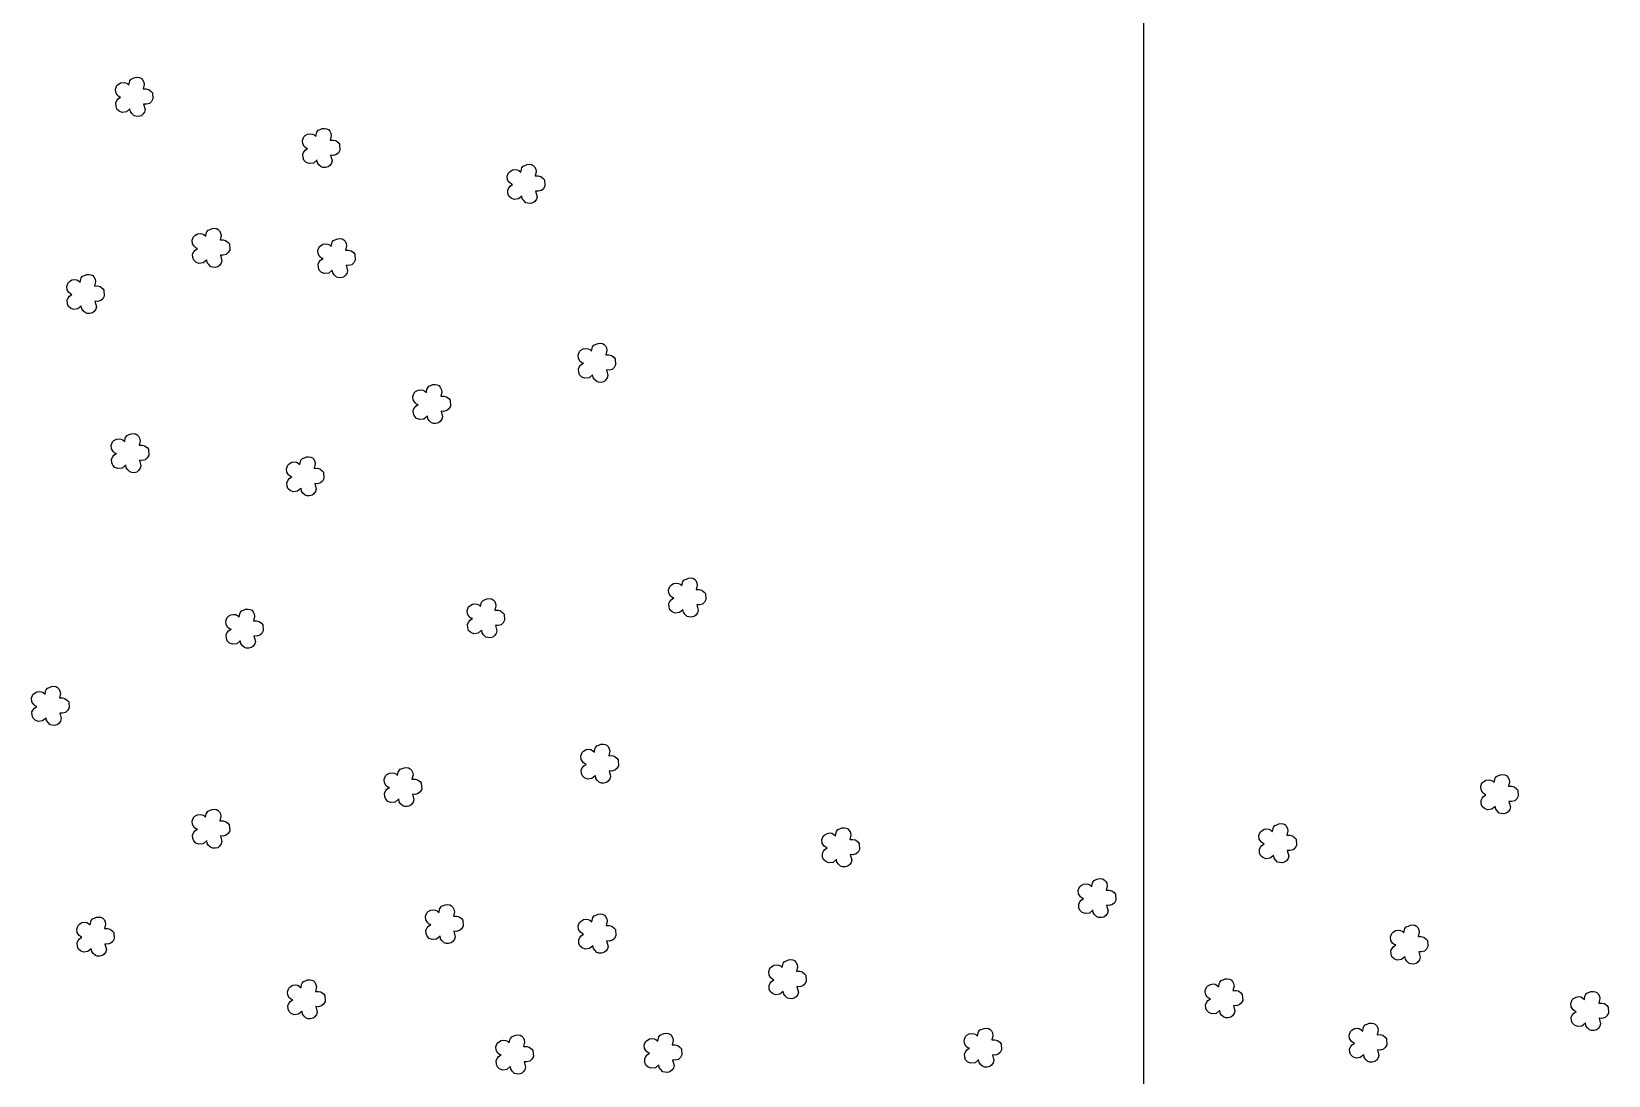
# Model space of a CAD drawing. Header units: inches. Extents: x 722598 to 724698, y 7810443 to 7813413.
# Drawn here: x 723590 to 724171, y 7811556 to 7811940 of the extents above; entities that cross this region are included whole.
import ezdxf

# ---------------------------------------------------------------- set-up
doc = ezdxf.new("R2010")
doc.units = ezdxf.units.IN
doc.header["$MEASUREMENT"] = 0
doc.linetypes.add('CONTINUO', pattern=[0])
doc.layers.add('MALHA', color=8, linetype='Continuous')
doc.layers.add('MATO', color=3, linetype='Continuous')

msp = doc.modelspace()

# ---------------------------------------------------------------- linework, layer by layer
at = {"layer": 'MALHA', "color": 8}
msp.add_lwpolyline([(724000, 7813312.84), (724000, 7811106), (724000, 7810777.24)], dxfattribs=at)
at = {"layer": 'MATO', "linetype": 'CONTINUO'}
for points in [[(723626.48, 7811911.84, 0), (723625.23, 7811910.79, 0), (723623.65, 7811910.61, 0), (723622.52, 7811911.05, 0), (723621.72, 7811911.83, 0), (723621.39, 7811912.73, 0), (723621.3, 7811914.07, 0), (723621.73, 7811914.91, 0), (723622.19, 7811915.53, 0), (723623.1, 7811916.14, 0), (723622.52, 7811916.33, 0), (723621.95, 7811916.8, 0), (723621.27, 7811917.86, 0), (723621.15, 7811919.12, 0), (723621.64, 7811920.44, 0), (723622.15, 7811920.91, 0), (723623.08, 7811921.48, 0), (723624.05, 7811921.61, 0), (723624.84, 7811921.5, 0), (723625.45, 7811921.21, 0), (723626.13, 7811920.61, 0), (723626.33, 7811921.76, 0), (723626.5, 7811922.22, 0), (723627.01, 7811922.86, 0), (723627.76, 7811923.14, 0), (723628.5, 7811923.46, 0), (723629.32, 7811923.54, 0), (723630.1, 7811923.43, 0), (723630.74, 7811923.09, 0), (723631.21, 7811922.58, 0), (723631.62, 7811921.77, 0), (723631.78, 7811920.86, 0), (723631.41, 7811919.25, 0), (723632.54, 7811919.27, 0), (723633.48, 7811919.04, 0), (723634.36, 7811918.34, 0), (723634.85, 7811917.78, 0), (723634.98, 7811915.56, 0), (723634.43, 7811914.56, 0), (723633.71, 7811913.9, 0), (723632.57, 7811913.59, 0), (723631.57, 7811913.68, 0), (723632.1, 7811911.61, 0), (723631.86, 7811910.72, 0), (723631.26, 7811909.88, 0), (723630.6, 7811909.35, 0), (723629.66, 7811909.12, 0), (723628.73, 7811909.17, 0), (723628.03, 7811909.37, 0), (723627.23, 7811910.16, 0), (723626.68, 7811910.87, 0), (723626.52, 7811911.94, 0)], [(723695.38, 7811892.97, 0), (723694.13, 7811891.93, 0), (723692.55, 7811891.74, 0), (723691.42, 7811892.18, 0), (723690.62, 7811892.97, 0), (723690.29, 7811893.87, 0), (723690.2, 7811895.2, 0), (723690.63, 7811896.04, 0), (723691.08, 7811896.66, 0), (723692, 7811897.28, 0), (723691.42, 7811897.47, 0), (723690.84, 7811897.94, 0), (723690.17, 7811899, 0), (723690.05, 7811900.26, 0), (723690.53, 7811901.58, 0), (723691.05, 7811902.05, 0), (723691.97, 7811902.62, 0), (723692.95, 7811902.75, 0), (723693.73, 7811902.63, 0), (723694.35, 7811902.35, 0), (723695.03, 7811901.74, 0), (723695.23, 7811902.9, 0), (723695.4, 7811903.36, 0), (723695.91, 7811904, 0), (723696.66, 7811904.28, 0), (723697.39, 7811904.6, 0), (723698.22, 7811904.68, 0), (723699, 7811904.57, 0), (723699.63, 7811904.23, 0), (723700.11, 7811903.72, 0), (723700.52, 7811902.91, 0), (723700.68, 7811902, 0), (723700.3, 7811900.38, 0), (723701.44, 7811900.4, 0), (723702.37, 7811900.18, 0), (723703.25, 7811899.48, 0), (723703.74, 7811898.92, 0), (723703.88, 7811896.69, 0), (723703.33, 7811895.7, 0), (723702.61, 7811895.04, 0), (723701.47, 7811894.73, 0), (723700.47, 7811894.82, 0), (723701, 7811892.74, 0), (723700.76, 7811891.86, 0), (723700.16, 7811891.01, 0), (723699.5, 7811890.49, 0), (723698.56, 7811890.25, 0), (723697.62, 7811890.31, 0), (723696.93, 7811890.51, 0), (723696.13, 7811891.3, 0), (723695.58, 7811892, 0), (723695.41, 7811893.08, 0)], [(723770.88, 7811879.77, 0), (723769.63, 7811878.72, 0), (723768.05, 7811878.54, 0), (723766.92, 7811878.98, 0), (723766.12, 7811879.76, 0), (723765.79, 7811880.67, 0), (723765.7, 7811882, 0), (723766.13, 7811882.84, 0), (723766.59, 7811883.46, 0), (723767.5, 7811884.08, 0), (723766.92, 7811884.26, 0), (723766.35, 7811884.73, 0), (723765.67, 7811885.79, 0), (723765.55, 7811887.06, 0), (723766.04, 7811888.37, 0), (723766.55, 7811888.84, 0), (723767.48, 7811889.41, 0), (723768.45, 7811889.54, 0), (723769.24, 7811889.43, 0), (723769.85, 7811889.14, 0), (723770.53, 7811888.54, 0), (723770.73, 7811889.69, 0), (723770.9, 7811890.16, 0), (723771.41, 7811890.8, 0), (723772.16, 7811891.07, 0), (723772.9, 7811891.4, 0), (723773.72, 7811891.47, 0), (723774.5, 7811891.36, 0), (723775.14, 7811891.03, 0), (723775.61, 7811890.52, 0), (723776.02, 7811889.7, 0), (723776.18, 7811888.8, 0), (723775.81, 7811887.18, 0), (723776.94, 7811887.2, 0), (723777.88, 7811886.97, 0), (723778.76, 7811886.27, 0), (723779.25, 7811885.71, 0), (723779.38, 7811883.49, 0), (723778.83, 7811882.49, 0), (723778.11, 7811881.83, 0), (723776.97, 7811881.53, 0), (723775.97, 7811881.61, 0), (723776.5, 7811879.54, 0), (723776.26, 7811878.65, 0), (723775.66, 7811877.81, 0), (723775, 7811877.28, 0), (723774.06, 7811877.05, 0), (723773.13, 7811877.11, 0), (723772.43, 7811877.3, 0), (723771.63, 7811878.09, 0), (723771.08, 7811878.8, 0), (723770.92, 7811879.88, 0)], [(723654.79, 7811856.19, 0), (723653.55, 7811855.14, 0), (723651.96, 7811854.96, 0), (723650.83, 7811855.4, 0), (723650.03, 7811856.19, 0), (723649.7, 7811857.09, 0), (723649.61, 7811858.42, 0), (723650.05, 7811859.26, 0), (723650.5, 7811859.88, 0), (723651.41, 7811860.5, 0), (723650.83, 7811860.68, 0), (723650.26, 7811861.16, 0), (723649.59, 7811862.22, 0), (723649.47, 7811863.48, 0), (723649.95, 7811864.79, 0), (723650.46, 7811865.26, 0), (723651.39, 7811865.83, 0), (723652.37, 7811865.96, 0), (723653.15, 7811865.85, 0), (723653.77, 7811865.57, 0), (723654.44, 7811864.96, 0), (723654.65, 7811866.12, 0), (723654.82, 7811866.58, 0), (723655.32, 7811867.22, 0), (723656.08, 7811867.49, 0), (723656.81, 7811867.82, 0), (723657.64, 7811867.89, 0), (723658.42, 7811867.78, 0), (723659.05, 7811867.45, 0), (723659.52, 7811866.94, 0), (723659.94, 7811866.12, 0), (723660.1, 7811865.22, 0), (723659.72, 7811863.6, 0), (723660.85, 7811863.62, 0), (723661.79, 7811863.39, 0), (723662.67, 7811862.69, 0), (723663.16, 7811862.14, 0), (723663.29, 7811859.91, 0), (723662.75, 7811858.92, 0), (723662.02, 7811858.25, 0), (723660.88, 7811857.95, 0), (723659.88, 7811858.04, 0), (723660.42, 7811855.96, 0), (723660.17, 7811855.07, 0), (723659.57, 7811854.23, 0), (723658.91, 7811853.7, 0), (723657.97, 7811853.47, 0), (723657.04, 7811853.53, 0), (723656.34, 7811853.73, 0), (723655.54, 7811854.51, 0), (723655, 7811855.22, 0), (723654.83, 7811856.3, 0)], [(723701.04, 7811852.42, 0), (723699.79, 7811851.37, 0), (723698.21, 7811851.19, 0), (723697.08, 7811851.63, 0), (723696.28, 7811852.41, 0), (723695.95, 7811853.31, 0), (723695.86, 7811854.65, 0), (723696.29, 7811855.49, 0), (723696.75, 7811856.11, 0), (723697.66, 7811856.73, 0), (723697.08, 7811856.91, 0), (723696.51, 7811857.38, 0), (723695.83, 7811858.44, 0), (723695.71, 7811859.7, 0), (723696.2, 7811861.02, 0), (723696.71, 7811861.49, 0), (723697.64, 7811862.06, 0), (723698.61, 7811862.19, 0), (723699.39, 7811862.08, 0), (723700.01, 7811861.79, 0), (723700.69, 7811861.19, 0), (723700.89, 7811862.34, 0), (723701.06, 7811862.8, 0), (723701.57, 7811863.44, 0), (723702.32, 7811863.72, 0), (723703.06, 7811864.05, 0), (723703.88, 7811864.12, 0), (723704.66, 7811864.01, 0), (723705.3, 7811863.67, 0), (723705.77, 7811863.16, 0), (723706.18, 7811862.35, 0), (723706.34, 7811861.44, 0), (723705.97, 7811859.83, 0), (723707.1, 7811859.85, 0), (723708.04, 7811859.62, 0), (723708.92, 7811858.92, 0), (723709.41, 7811858.36, 0), (723709.54, 7811856.14, 0), (723708.99, 7811855.14, 0), (723708.27, 7811854.48, 0), (723707.13, 7811854.17, 0), (723706.13, 7811854.26, 0), (723706.66, 7811852.19, 0), (723706.42, 7811851.3, 0), (723705.82, 7811850.46, 0), (723705.16, 7811849.93, 0), (723704.22, 7811849.7, 0), (723703.29, 7811849.75, 0), (723702.59, 7811849.95, 0), (723701.79, 7811850.74, 0), (723701.24, 7811851.45, 0), (723701.08, 7811852.52, 0)], [(723608.55, 7811839.21, 0), (723607.3, 7811838.17, 0), (723605.72, 7811837.98, 0), (723604.59, 7811838.42, 0), (723603.79, 7811839.21, 0), (723603.46, 7811840.11, 0), (723603.37, 7811841.44, 0), (723603.8, 7811842.28, 0), (723604.26, 7811842.9, 0), (723605.17, 7811843.52, 0), (723604.59, 7811843.71, 0), (723604.02, 7811844.18, 0), (723603.34, 7811845.24, 0), (723603.22, 7811846.5, 0), (723603.71, 7811847.81, 0), (723604.22, 7811848.29, 0), (723605.15, 7811848.85, 0), (723606.12, 7811848.98, 0), (723606.9, 7811848.87, 0), (723607.52, 7811848.59, 0), (723608.2, 7811847.98, 0), (723608.4, 7811849.14, 0), (723608.57, 7811849.6, 0), (723609.08, 7811850.24, 0), (723609.83, 7811850.51, 0), (723610.56, 7811850.84, 0), (723611.39, 7811850.92, 0), (723612.17, 7811850.8, 0), (723612.81, 7811850.47, 0), (723613.28, 7811849.96, 0), (723613.69, 7811849.15, 0), (723613.85, 7811848.24, 0), (723613.48, 7811846.62, 0), (723614.61, 7811846.64, 0), (723615.54, 7811846.42, 0), (723616.43, 7811845.72, 0), (723616.92, 7811845.16, 0), (723617.05, 7811842.93, 0), (723616.5, 7811841.94, 0), (723615.78, 7811841.28, 0), (723614.64, 7811840.97, 0), (723613.64, 7811841.06, 0), (723614.17, 7811838.98, 0), (723613.93, 7811838.1, 0), (723613.33, 7811837.25, 0), (723612.67, 7811836.72, 0), (723611.73, 7811836.49, 0), (723610.8, 7811836.55, 0), (723610.1, 7811836.75, 0), (723609.3, 7811837.53, 0), (723608.75, 7811838.24, 0), (723608.59, 7811839.32, 0)], [(723796.96, 7811813.86, 0), (723795.71, 7811812.82, 0), (723794.13, 7811812.63, 0), (723793, 7811813.07, 0), (723792.2, 7811813.86, 0), (723791.87, 7811814.76, 0), (723791.78, 7811816.09, 0), (723792.21, 7811816.93, 0), (723792.67, 7811817.55, 0), (723793.58, 7811818.17, 0), (723793, 7811818.36, 0), (723792.43, 7811818.83, 0), (723791.75, 7811819.89, 0), (723791.63, 7811821.15, 0), (723792.12, 7811822.46, 0), (723792.63, 7811822.94, 0), (723793.56, 7811823.5, 0), (723794.53, 7811823.63, 0), (723795.31, 7811823.52, 0), (723795.93, 7811823.24, 0), (723796.61, 7811822.63, 0), (723796.81, 7811823.79, 0), (723796.98, 7811824.25, 0), (723797.49, 7811824.89, 0), (723798.24, 7811825.16, 0), (723798.97, 7811825.49, 0), (723799.8, 7811825.57, 0), (723800.58, 7811825.45, 0), (723801.22, 7811825.12, 0), (723801.69, 7811824.61, 0), (723802.1, 7811823.8, 0), (723802.26, 7811822.89, 0), (723801.89, 7811821.27, 0), (723803.02, 7811821.29, 0), (723803.95, 7811821.07, 0), (723804.84, 7811820.37, 0), (723805.33, 7811819.81, 0), (723805.46, 7811817.58, 0), (723804.91, 7811816.59, 0), (723804.19, 7811815.92, 0), (723803.05, 7811815.62, 0), (723802.05, 7811815.71, 0), (723802.58, 7811813.63, 0), (723802.34, 7811812.75, 0), (723801.74, 7811811.9, 0), (723801.08, 7811811.37, 0), (723800.14, 7811811.14, 0), (723799.21, 7811811.2, 0), (723798.51, 7811811.4, 0), (723797.71, 7811812.18, 0), (723797.16, 7811812.89, 0), (723797, 7811813.97, 0)], [(723736.1, 7811798.66, 0), (723734.86, 7811797.61, 0), (723733.27, 7811797.43, 0), (723732.14, 7811797.87, 0), (723731.34, 7811798.65, 0), (723731.01, 7811799.56, 0), (723730.92, 7811800.89, 0), (723731.36, 7811801.73, 0), (723731.81, 7811802.35, 0), (723732.72, 7811802.97, 0), (723732.14, 7811803.15, 0), (723731.57, 7811803.62, 0), (723730.9, 7811804.68, 0), (723730.78, 7811805.95, 0), (723731.26, 7811807.26, 0), (723731.77, 7811807.73, 0), (723732.7, 7811808.3, 0), (723733.68, 7811808.43, 0), (723734.46, 7811808.32, 0), (723735.08, 7811808.03, 0), (723735.75, 7811807.43, 0), (723735.95, 7811808.58, 0), (723736.13, 7811809.04, 0), (723736.63, 7811809.68, 0), (723737.38, 7811809.96, 0), (723738.12, 7811810.29, 0), (723738.94, 7811810.36, 0), (723739.73, 7811810.25, 0), (723740.36, 7811809.92, 0), (723740.83, 7811809.41, 0), (723741.24, 7811808.59, 0), (723741.41, 7811807.68, 0), (723741.03, 7811806.07, 0), (723742.16, 7811806.09, 0), (723743.1, 7811805.86, 0), (723743.98, 7811805.16, 0), (723744.47, 7811804.6, 0), (723744.6, 7811802.38, 0), (723744.06, 7811801.38, 0), (723743.33, 7811800.72, 0), (723742.19, 7811800.42, 0), (723741.19, 7811800.5, 0), (723741.73, 7811798.43, 0), (723741.48, 7811797.54, 0), (723740.88, 7811796.7, 0), (723740.22, 7811796.17, 0), (723739.28, 7811795.94, 0), (723738.35, 7811796, 0), (723737.65, 7811796.19, 0), (723736.85, 7811796.98, 0), (723736.31, 7811797.69, 0), (723736.14, 7811798.77, 0)], [(723624.94, 7811780.59, 0), (723623.7, 7811779.54, 0), (723622.11, 7811779.36, 0), (723620.99, 7811779.8, 0), (723620.19, 7811780.59, 0), (723619.86, 7811781.49, 0), (723619.77, 7811782.82, 0), (723620.2, 7811783.66, 0), (723620.65, 7811784.28, 0), (723621.56, 7811784.9, 0), (723620.98, 7811785.08, 0), (723620.41, 7811785.56, 0), (723619.74, 7811786.62, 0), (723619.62, 7811787.88, 0), (723620.1, 7811789.19, 0), (723620.61, 7811789.66, 0), (723621.54, 7811790.23, 0), (723622.52, 7811790.36, 0), (723623.3, 7811790.25, 0), (723623.92, 7811789.97, 0), (723624.59, 7811789.36, 0), (723624.8, 7811790.52, 0), (723624.97, 7811790.98, 0), (723625.47, 7811791.62, 0), (723626.23, 7811791.89, 0), (723626.96, 7811792.22, 0), (723627.79, 7811792.29, 0), (723628.57, 7811792.18, 0), (723629.2, 7811791.85, 0), (723629.67, 7811791.34, 0), (723630.09, 7811790.52, 0), (723630.25, 7811789.62, 0), (723629.87, 7811788, 0), (723631.01, 7811788.02, 0), (723631.94, 7811787.79, 0), (723632.82, 7811787.09, 0), (723633.31, 7811786.54, 0), (723633.45, 7811784.31, 0), (723632.9, 7811783.32, 0), (723632.18, 7811782.65, 0), (723631.04, 7811782.35, 0), (723630.04, 7811782.44, 0), (723630.57, 7811780.36, 0), (723630.33, 7811779.47, 0), (723629.72, 7811778.63, 0), (723629.06, 7811778.1, 0), (723628.12, 7811777.87, 0), (723627.19, 7811777.93, 0), (723626.49, 7811778.13, 0), (723625.69, 7811778.91, 0), (723625.15, 7811779.62, 0), (723624.98, 7811780.7, 0)], [(723689.51, 7811772.05, 0), (723688.26, 7811771.01, 0), (723686.68, 7811770.82, 0), (723685.55, 7811771.26, 0), (723684.75, 7811772.05, 0), (723684.42, 7811772.95, 0), (723684.33, 7811774.28, 0), (723684.76, 7811775.12, 0), (723685.22, 7811775.74, 0), (723686.13, 7811776.36, 0), (723685.55, 7811776.54, 0), (723684.98, 7811777.02, 0), (723684.3, 7811778.08, 0), (723684.18, 7811779.34, 0), (723684.67, 7811780.65, 0), (723685.18, 7811781.13, 0), (723686.11, 7811781.69, 0), (723687.09, 7811781.82, 0), (723687.87, 7811781.71, 0), (723688.48, 7811781.43, 0), (723689.16, 7811780.82, 0), (723689.36, 7811781.98, 0), (723689.53, 7811782.44, 0), (723690.04, 7811783.08, 0), (723690.79, 7811783.35, 0), (723691.53, 7811783.68, 0), (723692.35, 7811783.76, 0), (723693.13, 7811783.64, 0), (723693.77, 7811783.31, 0), (723694.24, 7811782.8, 0), (723694.65, 7811781.98, 0), (723694.81, 7811781.08, 0), (723694.44, 7811779.46, 0), (723695.57, 7811779.48, 0), (723696.51, 7811779.26, 0), (723697.39, 7811778.56, 0), (723697.88, 7811778, 0), (723698.01, 7811775.77, 0), (723697.47, 7811774.78, 0), (723696.74, 7811774.11, 0), (723695.6, 7811773.81, 0), (723694.6, 7811773.9, 0), (723695.13, 7811771.82, 0), (723694.89, 7811770.94, 0), (723694.29, 7811770.09, 0), (723693.63, 7811769.56, 0), (723692.69, 7811769.33, 0), (723691.76, 7811769.39, 0), (723691.06, 7811769.59, 0), (723690.26, 7811770.37, 0), (723689.71, 7811771.08, 0), (723689.55, 7811772.16, 0)], [(723830.24, 7811727.39, 0), (723828.99, 7811726.34, 0), (723827.41, 7811726.16, 0), (723826.28, 7811726.6, 0), (723825.48, 7811727.39, 0), (723825.15, 7811728.29, 0), (723825.06, 7811729.62, 0), (723825.49, 7811730.46, 0), (723825.95, 7811731.08, 0), (723826.86, 7811731.7, 0), (723826.28, 7811731.88, 0), (723825.71, 7811732.36, 0), (723825.03, 7811733.42, 0), (723824.91, 7811734.68, 0), (723825.4, 7811735.99, 0), (723825.91, 7811736.46, 0), (723826.84, 7811737.03, 0), (723827.81, 7811737.16, 0), (723828.59, 7811737.05, 0), (723829.21, 7811736.77, 0), (723829.89, 7811736.16, 0), (723830.09, 7811737.32, 0), (723830.26, 7811737.78, 0), (723830.77, 7811738.42, 0), (723831.52, 7811738.69, 0), (723832.25, 7811739.02, 0), (723833.08, 7811739.09, 0), (723833.86, 7811738.98, 0), (723834.5, 7811738.65, 0), (723834.97, 7811738.14, 0), (723835.38, 7811737.32, 0), (723835.54, 7811736.42, 0), (723835.17, 7811734.8, 0), (723836.3, 7811734.82, 0), (723837.23, 7811734.59, 0), (723838.12, 7811733.89, 0), (723838.61, 7811733.34, 0), (723838.74, 7811731.11, 0), (723838.19, 7811730.12, 0), (723837.47, 7811729.45, 0), (723836.33, 7811729.15, 0), (723835.33, 7811729.24, 0), (723835.86, 7811727.16, 0), (723835.62, 7811726.27, 0), (723835.02, 7811725.43, 0), (723834.36, 7811724.9, 0), (723833.42, 7811724.67, 0), (723832.49, 7811724.73, 0), (723831.79, 7811724.93, 0), (723830.99, 7811725.71, 0), (723830.44, 7811726.42, 0), (723830.28, 7811727.5, 0)], [(723756.07, 7811719.79, 0), (723754.82, 7811718.74, 0), (723753.24, 7811718.56, 0), (723752.11, 7811719, 0), (723751.31, 7811719.78, 0), (723750.98, 7811720.69, 0), (723750.89, 7811722.02, 0), (723751.32, 7811722.86, 0), (723751.78, 7811723.48, 0), (723752.69, 7811724.1, 0), (723752.11, 7811724.28, 0), (723751.54, 7811724.75, 0), (723750.87, 7811725.81, 0), (723750.74, 7811727.08, 0), (723751.23, 7811728.39, 0), (723751.74, 7811728.86, 0), (723752.67, 7811729.43, 0), (723753.65, 7811729.56, 0), (723754.43, 7811729.45, 0), (723755.04, 7811729.16, 0), (723755.72, 7811728.56, 0), (723755.92, 7811729.71, 0), (723756.1, 7811730.17, 0), (723756.6, 7811730.81, 0), (723757.35, 7811731.09, 0), (723758.09, 7811731.42, 0), (723758.91, 7811731.49, 0), (723759.69, 7811731.38, 0), (723760.33, 7811731.05, 0), (723760.8, 7811730.54, 0), (723761.21, 7811729.72, 0), (723761.37, 7811728.81, 0), (723761, 7811727.2, 0), (723762.13, 7811727.22, 0), (723763.07, 7811726.99, 0), (723763.95, 7811726.29, 0), (723764.44, 7811725.73, 0), (723764.57, 7811723.51, 0), (723764.03, 7811722.51, 0), (723763.3, 7811721.85, 0), (723762.16, 7811721.55, 0), (723761.16, 7811721.63, 0), (723761.7, 7811719.56, 0), (723761.45, 7811718.67, 0), (723760.85, 7811717.83, 0), (723760.19, 7811717.3, 0), (723759.25, 7811717.07, 0), (723758.32, 7811717.13, 0), (723757.62, 7811717.32, 0), (723756.82, 7811718.11, 0), (723756.28, 7811718.82, 0), (723756.11, 7811719.9, 0)], [(723667.14, 7811715.9, 0), (723665.89, 7811714.85, 0), (723664.31, 7811714.67, 0), (723663.18, 7811715.11, 0), (723662.38, 7811715.9, 0), (723662.05, 7811716.8, 0), (723661.96, 7811718.13, 0), (723662.39, 7811718.97, 0), (723662.84, 7811719.59, 0), (723663.76, 7811720.21, 0), (723663.18, 7811720.39, 0), (723662.6, 7811720.87, 0), (723661.93, 7811721.93, 0), (723661.81, 7811723.19, 0), (723662.3, 7811724.5, 0), (723662.81, 7811724.97, 0), (723663.74, 7811725.54, 0), (723664.71, 7811725.67, 0), (723665.49, 7811725.56, 0), (723666.11, 7811725.28, 0), (723666.79, 7811724.67, 0), (723666.99, 7811725.83, 0), (723667.16, 7811726.29, 0), (723667.67, 7811726.93, 0), (723668.42, 7811727.2, 0), (723669.15, 7811727.53, 0), (723669.98, 7811727.6, 0), (723670.76, 7811727.49, 0), (723671.39, 7811727.16, 0), (723671.87, 7811726.65, 0), (723672.28, 7811725.83, 0), (723672.44, 7811724.93, 0), (723672.06, 7811723.31, 0), (723673.2, 7811723.33, 0), (723674.13, 7811723.1, 0), (723675.02, 7811722.4, 0), (723675.5, 7811721.85, 0), (723675.64, 7811719.62, 0), (723675.09, 7811718.63, 0), (723674.37, 7811717.96, 0), (723673.23, 7811717.66, 0), (723672.23, 7811717.75, 0), (723672.76, 7811715.67, 0), (723672.52, 7811714.78, 0), (723671.92, 7811713.94, 0), (723671.26, 7811713.41, 0), (723670.32, 7811713.18, 0), (723669.38, 7811713.24, 0), (723668.69, 7811713.44, 0), (723667.89, 7811714.22, 0), (723667.34, 7811714.93, 0), (723667.17, 7811716.01, 0)], [(723595.6, 7811687.48, 0), (723594.35, 7811686.44, 0), (723592.77, 7811686.25, 0), (723591.64, 7811686.69, 0), (723590.84, 7811687.48, 0), (723590.51, 7811688.38, 0), (723590.42, 7811689.71, 0), (723590.85, 7811690.55, 0), (723591.3, 7811691.17, 0), (723592.22, 7811691.79, 0), (723591.64, 7811691.98, 0), (723591.06, 7811692.45, 0), (723590.39, 7811693.51, 0), (723590.27, 7811694.77, 0), (723590.75, 7811696.09, 0), (723591.27, 7811696.56, 0), (723592.19, 7811697.13, 0), (723593.17, 7811697.26, 0), (723593.95, 7811697.14, 0), (723594.57, 7811696.86, 0), (723595.25, 7811696.26, 0), (723595.45, 7811697.41, 0), (723595.62, 7811697.87, 0), (723596.13, 7811698.51, 0), (723596.88, 7811698.79, 0), (723597.61, 7811699.11, 0), (723598.44, 7811699.19, 0), (723599.22, 7811699.08, 0), (723599.85, 7811698.74, 0), (723600.33, 7811698.23, 0), (723600.74, 7811697.42, 0), (723600.9, 7811696.51, 0), (723600.52, 7811694.9, 0), (723601.66, 7811694.91, 0), (723602.59, 7811694.69, 0), (723603.47, 7811693.99, 0), (723603.96, 7811693.43, 0), (723604.1, 7811691.2, 0), (723603.55, 7811690.21, 0), (723602.83, 7811689.55, 0), (723601.69, 7811689.24, 0), (723600.69, 7811689.33, 0), (723601.22, 7811687.25, 0), (723600.98, 7811686.37, 0), (723600.38, 7811685.52, 0), (723599.72, 7811685, 0), (723598.78, 7811684.76, 0), (723597.84, 7811684.82, 0), (723597.15, 7811685.02, 0), (723596.35, 7811685.81, 0), (723595.8, 7811686.52, 0), (723595.63, 7811687.59, 0)], [(723797.98, 7811666.19, 0), (723796.74, 7811665.15, 0), (723795.15, 7811664.96, 0), (723794.03, 7811665.4, 0), (723793.23, 7811666.19, 0), (723792.89, 7811667.09, 0), (723792.81, 7811668.42, 0), (723793.24, 7811669.26, 0), (723793.69, 7811669.88, 0), (723794.6, 7811670.5, 0), (723794.02, 7811670.68, 0), (723793.45, 7811671.16, 0), (723792.78, 7811672.22, 0), (723792.66, 7811673.48, 0), (723793.14, 7811674.79, 0), (723793.65, 7811675.26, 0), (723794.58, 7811675.83, 0), (723795.56, 7811675.96, 0), (723796.34, 7811675.85, 0), (723796.96, 7811675.57, 0), (723797.63, 7811674.96, 0), (723797.84, 7811676.12, 0), (723798.01, 7811676.58, 0), (723798.51, 7811677.22, 0), (723799.27, 7811677.49, 0), (723800, 7811677.82, 0), (723800.83, 7811677.89, 0), (723801.61, 7811677.78, 0), (723802.24, 7811677.45, 0), (723802.71, 7811676.94, 0), (723803.13, 7811676.12, 0), (723803.29, 7811675.22, 0), (723802.91, 7811673.6, 0), (723804.04, 7811673.62, 0), (723804.98, 7811673.39, 0), (723805.86, 7811672.7, 0), (723806.35, 7811672.14, 0), (723806.48, 7811669.91, 0), (723805.94, 7811668.92, 0), (723805.22, 7811668.25, 0), (723804.07, 7811667.95, 0), (723803.08, 7811668.04, 0), (723803.61, 7811665.96, 0), (723803.36, 7811665.08, 0), (723802.76, 7811664.23, 0), (723802.1, 7811663.7, 0), (723801.16, 7811663.47, 0), (723800.23, 7811663.53, 0), (723799.53, 7811663.73, 0), (723798.73, 7811664.51, 0), (723798.19, 7811665.22, 0), (723798.02, 7811666.3, 0)], [(723725.51, 7811657.56, 0), (723724.26, 7811656.52, 0), (723722.68, 7811656.34, 0), (723721.55, 7811656.77, 0), (723720.75, 7811657.56, 0), (723720.42, 7811658.46, 0), (723720.33, 7811659.79, 0), (723720.76, 7811660.63, 0), (723721.22, 7811661.25, 0), (723722.13, 7811661.87, 0), (723721.55, 7811662.06, 0), (723720.98, 7811662.53, 0), (723720.31, 7811663.59, 0), (723720.18, 7811664.85, 0), (723720.67, 7811666.17, 0), (723721.18, 7811666.64, 0), (723722.11, 7811667.21, 0), (723723.09, 7811667.34, 0), (723723.87, 7811667.23, 0), (723724.48, 7811666.94, 0), (723725.16, 7811666.34, 0), (723725.36, 7811667.49, 0), (723725.54, 7811667.95, 0), (723726.04, 7811668.59, 0), (723726.79, 7811668.87, 0), (723727.53, 7811669.19, 0), (723728.35, 7811669.27, 0), (723729.13, 7811669.16, 0), (723729.77, 7811668.82, 0), (723730.24, 7811668.31, 0), (723730.65, 7811667.5, 0), (723730.81, 7811666.59, 0), (723730.44, 7811664.98, 0), (723731.57, 7811664.99, 0), (723732.51, 7811664.77, 0), (723733.39, 7811664.07, 0), (723733.88, 7811663.51, 0), (723734.01, 7811661.29, 0), (723733.47, 7811660.29, 0), (723732.74, 7811659.63, 0), (723731.6, 7811659.32, 0), (723730.6, 7811659.41, 0), (723731.14, 7811657.33, 0), (723730.89, 7811656.45, 0), (723730.29, 7811655.6, 0), (723729.63, 7811655.08, 0), (723728.69, 7811654.85, 0), (723727.76, 7811654.9, 0), (723727.06, 7811655.1, 0), (723726.26, 7811655.89, 0), (723725.72, 7811656.6, 0), (723725.55, 7811657.67, 0)], [(724129.49, 7811654.94, 0), (724128.25, 7811653.9, 0), (724126.67, 7811653.71, 0), (724125.54, 7811654.15, 0), (724124.74, 7811654.94, 0), (724124.41, 7811655.84, 0), (724124.32, 7811657.17, 0), (724124.75, 7811658.01, 0), (724125.2, 7811658.63, 0), (724126.11, 7811659.25, 0), (724125.53, 7811659.44, 0), (724124.96, 7811659.91, 0), (724124.29, 7811660.97, 0), (724124.17, 7811662.23, 0), (724124.65, 7811663.55, 0), (724125.16, 7811664.02, 0), (724126.09, 7811664.58, 0), (724127.07, 7811664.72, 0), (724127.85, 7811664.6, 0), (724128.47, 7811664.32, 0), (724129.14, 7811663.71, 0), (724129.35, 7811664.87, 0), (724129.52, 7811665.33, 0), (724130.03, 7811665.97, 0), (724130.78, 7811666.25, 0), (724131.51, 7811666.57, 0), (724132.34, 7811666.65, 0), (724133.12, 7811666.54, 0), (724133.75, 7811666.2, 0), (724134.22, 7811665.69, 0), (724134.64, 7811664.88, 0), (724134.8, 7811663.97, 0), (724134.42, 7811662.35, 0), (724135.56, 7811662.37, 0), (724136.49, 7811662.15, 0), (724137.37, 7811661.45, 0), (724137.86, 7811660.89, 0), (724138, 7811658.66, 0), (724137.45, 7811657.67, 0), (724136.73, 7811657.01, 0), (724135.59, 7811656.7, 0), (724134.59, 7811656.79, 0), (724135.12, 7811654.71, 0), (724134.88, 7811653.83, 0), (724134.28, 7811652.98, 0), (724133.61, 7811652.46, 0), (724132.67, 7811652.22, 0), (724131.74, 7811652.28, 0), (724131.04, 7811652.48, 0), (724130.24, 7811653.27, 0), (724129.7, 7811653.97, 0), (724129.53, 7811655.05, 0)], [(723654.77, 7811642.21, 0), (723653.52, 7811641.16, 0), (723651.94, 7811640.98, 0), (723650.81, 7811641.42, 0), (723650.01, 7811642.2, 0), (723649.68, 7811643.11, 0), (723649.59, 7811644.44, 0), (723650.02, 7811645.28, 0), (723650.48, 7811645.9, 0), (723651.39, 7811646.52, 0), (723650.81, 7811646.7, 0), (723650.24, 7811647.17, 0), (723649.57, 7811648.23, 0), (723649.44, 7811649.5, 0), (723649.93, 7811650.81, 0), (723650.44, 7811651.28, 0), (723651.37, 7811651.85, 0), (723652.35, 7811651.98, 0), (723653.13, 7811651.87, 0), (723653.74, 7811651.58, 0), (723654.42, 7811650.98, 0), (723654.62, 7811652.13, 0), (723654.8, 7811652.59, 0), (723655.3, 7811653.23, 0), (723656.05, 7811653.51, 0), (723656.79, 7811653.84, 0), (723657.61, 7811653.91, 0), (723658.39, 7811653.8, 0), (723659.03, 7811653.46, 0), (723659.5, 7811652.96, 0), (723659.91, 7811652.14, 0), (723660.07, 7811651.23, 0), (723659.7, 7811649.62, 0), (723660.83, 7811649.64, 0), (723661.77, 7811649.41, 0), (723662.65, 7811648.71, 0), (723663.14, 7811648.15, 0), (723663.27, 7811645.93, 0), (723662.73, 7811644.93, 0), (723662, 7811644.27, 0), (723660.86, 7811643.97, 0), (723659.86, 7811644.05, 0), (723660.4, 7811641.98, 0), (723660.15, 7811641.09, 0), (723659.55, 7811640.25, 0), (723658.89, 7811639.72, 0), (723657.95, 7811639.49, 0), (723657.02, 7811639.55, 0), (723656.32, 7811639.74, 0), (723655.52, 7811640.53, 0), (723654.98, 7811641.24, 0), (723654.81, 7811642.31, 0)], [(723886.81, 7811635.36, 0), (723885.56, 7811634.31, 0), (723883.98, 7811634.13, 0), (723882.85, 7811634.57, 0), (723882.05, 7811635.35, 0), (723881.72, 7811636.25, 0), (723881.63, 7811637.58, 0), (723882.06, 7811638.42, 0), (723882.52, 7811639.05, 0), (723883.43, 7811639.66, 0), (723882.85, 7811639.85, 0), (723882.28, 7811640.32, 0), (723881.61, 7811641.38, 0), (723881.48, 7811642.64, 0), (723881.97, 7811643.96, 0), (723882.48, 7811644.43, 0), (723883.41, 7811645, 0), (723884.39, 7811645.13, 0), (723885.17, 7811645.02, 0), (723885.78, 7811644.73, 0), (723886.46, 7811644.13, 0), (723886.66, 7811645.28, 0), (723886.84, 7811645.74, 0), (723887.34, 7811646.38, 0), (723888.09, 7811646.66, 0), (723888.83, 7811646.98, 0), (723889.65, 7811647.06, 0), (723890.43, 7811646.95, 0), (723891.07, 7811646.61, 0), (723891.54, 7811646.1, 0), (723891.95, 7811645.29, 0), (723892.11, 7811644.38, 0), (723891.74, 7811642.77, 0), (723892.87, 7811642.78, 0), (723893.81, 7811642.56, 0), (723894.69, 7811641.86, 0), (723895.18, 7811641.3, 0), (723895.31, 7811639.08, 0), (723894.77, 7811638.08, 0), (723894.04, 7811637.42, 0), (723892.9, 7811637.11, 0), (723891.9, 7811637.2, 0), (723892.44, 7811635.12, 0), (723892.19, 7811634.24, 0), (723891.59, 7811633.39, 0), (723890.93, 7811632.87, 0), (723889.99, 7811632.64, 0), (723889.06, 7811632.69, 0), (723888.36, 7811632.89, 0), (723887.56, 7811633.68, 0), (723887.02, 7811634.39, 0), (723886.85, 7811635.46, 0)], [(724047.82, 7811636.87, 0), (724046.57, 7811635.82, 0), (724044.99, 7811635.64, 0), (724043.86, 7811636.08, 0), (724043.06, 7811636.87, 0), (724042.73, 7811637.77, 0), (724042.64, 7811639.1, 0), (724043.07, 7811639.94, 0), (724043.53, 7811640.56, 0), (724044.44, 7811641.18, 0), (724043.86, 7811641.36, 0), (724043.29, 7811641.84, 0), (724042.62, 7811642.9, 0), (724042.49, 7811644.16, 0), (724042.98, 7811645.47, 0), (724043.49, 7811645.94, 0), (724044.42, 7811646.51, 0), (724045.4, 7811646.64, 0), (724046.18, 7811646.53, 0), (724046.79, 7811646.25, 0), (724047.47, 7811645.64, 0), (724047.67, 7811646.8, 0), (724047.85, 7811647.26, 0), (724048.35, 7811647.9, 0), (724049.1, 7811648.17, 0), (724049.84, 7811648.5, 0), (724050.66, 7811648.57, 0), (724051.44, 7811648.46, 0), (724052.08, 7811648.13, 0), (724052.55, 7811647.62, 0), (724052.96, 7811646.8, 0), (724053.12, 7811645.9, 0), (724052.75, 7811644.28, 0), (724053.88, 7811644.3, 0), (724054.82, 7811644.07, 0), (724055.7, 7811643.37, 0), (724056.19, 7811642.82, 0), (724056.32, 7811640.59, 0), (724055.78, 7811639.6, 0), (724055.05, 7811638.93, 0), (724053.91, 7811638.63, 0), (724052.91, 7811638.72, 0), (724053.45, 7811636.64, 0), (724053.2, 7811635.75, 0), (724052.6, 7811634.91, 0), (724051.94, 7811634.38, 0), (724051, 7811634.15, 0), (724050.07, 7811634.21, 0), (724049.37, 7811634.41, 0), (724048.57, 7811635.19, 0), (724048.03, 7811635.9, 0), (724047.86, 7811636.98, 0)], [(723981.25, 7811616.67, 0), (723980, 7811615.62, 0), (723978.42, 7811615.44, 0), (723977.29, 7811615.88, 0), (723976.49, 7811616.66, 0), (723976.16, 7811617.56, 0), (723976.07, 7811618.9, 0), (723976.5, 7811619.74, 0), (723976.96, 7811620.36, 0), (723977.87, 7811620.98, 0), (723977.29, 7811621.16, 0), (723976.72, 7811621.63, 0), (723976.04, 7811622.69, 0), (723975.92, 7811623.96, 0), (723976.41, 7811625.27, 0), (723976.92, 7811625.74, 0), (723977.85, 7811626.31, 0), (723978.82, 7811626.44, 0), (723979.6, 7811626.33, 0), (723980.22, 7811626.04, 0), (723980.9, 7811625.44, 0), (723981.1, 7811626.59, 0), (723981.27, 7811627.05, 0), (723981.78, 7811627.69, 0), (723982.53, 7811627.97, 0), (723983.26, 7811628.3, 0), (723984.09, 7811628.37, 0), (723984.87, 7811628.26, 0), (723985.51, 7811627.92, 0), (723985.98, 7811627.42, 0), (723986.39, 7811626.6, 0), (723986.55, 7811625.69, 0), (723986.18, 7811624.08, 0), (723987.31, 7811624.1, 0), (723988.24, 7811623.87, 0), (723989.13, 7811623.17, 0), (723989.62, 7811622.61, 0), (723989.75, 7811620.39, 0), (723989.2, 7811619.39, 0), (723988.48, 7811618.73, 0), (723987.34, 7811618.43, 0), (723986.34, 7811618.51, 0), (723986.87, 7811616.44, 0), (723986.63, 7811615.55, 0), (723986.03, 7811614.71, 0), (723985.37, 7811614.18, 0), (723984.43, 7811613.95, 0), (723983.5, 7811614.01, 0), (723982.8, 7811614.2, 0), (723982, 7811614.99, 0), (723981.45, 7811615.7, 0), (723981.29, 7811616.77, 0)], [(723740.76, 7811607.1, 0), (723739.51, 7811606.05, 0), (723737.93, 7811605.87, 0), (723736.8, 7811606.31, 0), (723736, 7811607.09, 0), (723735.67, 7811607.99, 0), (723735.58, 7811609.32, 0), (723736.01, 7811610.16, 0), (723736.47, 7811610.79, 0), (723737.38, 7811611.4, 0), (723736.8, 7811611.59, 0), (723736.23, 7811612.06, 0), (723735.55, 7811613.12, 0), (723735.43, 7811614.38, 0), (723735.92, 7811615.7, 0), (723736.43, 7811616.17, 0), (723737.36, 7811616.74, 0), (723738.33, 7811616.87, 0), (723739.12, 7811616.76, 0), (723739.73, 7811616.47, 0), (723740.41, 7811615.87, 0), (723740.61, 7811617.02, 0), (723740.78, 7811617.48, 0), (723741.29, 7811618.12, 0), (723742.04, 7811618.4, 0), (723742.78, 7811618.72, 0), (723743.6, 7811618.8, 0), (723744.38, 7811618.69, 0), (723745.02, 7811618.35, 0), (723745.49, 7811617.84, 0), (723745.9, 7811617.03, 0), (723746.06, 7811616.12, 0), (723745.69, 7811614.51, 0), (723746.82, 7811614.52, 0), (723747.76, 7811614.3, 0), (723748.64, 7811613.6, 0), (723749.13, 7811613.04, 0), (723749.26, 7811610.82, 0), (723748.71, 7811609.82, 0), (723747.99, 7811609.16, 0), (723746.85, 7811608.85, 0), (723745.85, 7811608.94, 0), (723746.38, 7811606.86, 0), (723746.14, 7811605.98, 0), (723745.54, 7811605.13, 0), (723744.88, 7811604.61, 0), (723743.94, 7811604.38, 0), (723743.01, 7811604.43, 0), (723742.31, 7811604.63, 0), (723741.51, 7811605.42, 0), (723740.96, 7811606.13, 0), (723740.8, 7811607.2, 0)], [(723797.05, 7811603.59, 0), (723795.8, 7811602.54, 0), (723794.22, 7811602.36, 0), (723793.09, 7811602.8, 0), (723792.29, 7811603.58, 0), (723791.96, 7811604.48, 0), (723791.87, 7811605.81, 0), (723792.3, 7811606.65, 0), (723792.76, 7811607.28, 0), (723793.67, 7811607.89, 0), (723793.09, 7811608.08, 0), (723792.52, 7811608.55, 0), (723791.84, 7811609.61, 0), (723791.72, 7811610.87, 0), (723792.21, 7811612.19, 0), (723792.72, 7811612.66, 0), (723793.65, 7811613.23, 0), (723794.62, 7811613.36, 0), (723795.4, 7811613.25, 0), (723796.02, 7811612.96, 0), (723796.7, 7811612.36, 0), (723796.9, 7811613.51, 0), (723797.07, 7811613.97, 0), (723797.58, 7811614.61, 0), (723798.33, 7811614.89, 0), (723799.07, 7811615.21, 0), (723799.89, 7811615.29, 0), (723800.67, 7811615.18, 0), (723801.31, 7811614.84, 0), (723801.78, 7811614.33, 0), (723802.19, 7811613.52, 0), (723802.35, 7811612.61, 0), (723801.98, 7811611, 0), (723803.11, 7811611.01, 0), (723804.05, 7811610.79, 0), (723804.93, 7811610.09, 0), (723805.42, 7811609.53, 0), (723805.55, 7811607.31, 0), (723805, 7811606.31, 0), (723804.28, 7811605.65, 0), (723803.14, 7811605.34, 0), (723802.14, 7811605.43, 0), (723802.67, 7811603.35, 0), (723802.43, 7811602.47, 0), (723801.83, 7811601.62, 0), (723801.17, 7811601.1, 0), (723800.23, 7811600.87, 0), (723799.3, 7811600.92, 0), (723798.6, 7811601.12, 0), (723797.8, 7811601.91, 0), (723797.25, 7811602.62, 0), (723797.09, 7811603.69, 0)], [(723612.24, 7811602.48, 0), (723610.99, 7811601.43, 0), (723609.41, 7811601.25, 0), (723608.28, 7811601.69, 0), (723607.48, 7811602.47, 0), (723607.15, 7811603.37, 0), (723607.06, 7811604.7, 0), (723607.49, 7811605.54, 0), (723607.95, 7811606.17, 0), (723608.86, 7811606.78, 0), (723608.28, 7811606.97, 0), (723607.71, 7811607.44, 0), (723607.03, 7811608.5, 0), (723606.91, 7811609.76, 0), (723607.4, 7811611.08, 0), (723607.91, 7811611.55, 0), (723608.84, 7811612.12, 0), (723609.81, 7811612.25, 0), (723610.59, 7811612.14, 0), (723611.21, 7811611.85, 0), (723611.89, 7811611.25, 0), (723612.09, 7811612.4, 0), (723612.26, 7811612.86, 0), (723612.77, 7811613.5, 0), (723613.52, 7811613.78, 0), (723614.26, 7811614.1, 0), (723615.08, 7811614.18, 0), (723615.86, 7811614.07, 0), (723616.5, 7811613.73, 0), (723616.97, 7811613.22, 0), (723617.38, 7811612.41, 0), (723617.54, 7811611.5, 0), (723617.17, 7811609.89, 0), (723618.3, 7811609.9, 0), (723619.24, 7811609.68, 0), (723620.12, 7811608.98, 0), (723620.61, 7811608.42, 0), (723620.74, 7811606.2, 0), (723620.19, 7811605.2, 0), (723619.47, 7811604.54, 0), (723618.33, 7811604.23, 0), (723617.33, 7811604.32, 0), (723617.86, 7811602.24, 0), (723617.62, 7811601.36, 0), (723617.02, 7811600.51, 0), (723616.36, 7811599.99, 0), (723615.42, 7811599.76, 0), (723614.49, 7811599.81, 0), (723613.79, 7811600.01, 0), (723612.99, 7811600.8, 0), (723612.44, 7811601.51, 0), (723612.28, 7811602.58, 0)], [(724096.24, 7811599.56, 0), (724095, 7811598.51, 0), (724093.41, 7811598.33, 0), (724092.28, 7811598.77, 0), (724091.48, 7811599.55, 0), (724091.15, 7811600.46, 0), (724091.06, 7811601.79, 0), (724091.5, 7811602.63, 0), (724091.95, 7811603.25, 0), (724092.86, 7811603.87, 0), (724092.28, 7811604.05, 0), (724091.71, 7811604.52, 0), (724091.04, 7811605.58, 0), (724090.92, 7811606.85, 0), (724091.4, 7811608.16, 0), (724091.91, 7811608.63, 0), (724092.84, 7811609.2, 0), (724093.82, 7811609.33, 0), (724094.6, 7811609.22, 0), (724095.21, 7811608.93, 0), (724095.89, 7811608.33, 0), (724096.09, 7811609.48, 0), (724096.27, 7811609.94, 0), (724096.77, 7811610.58, 0), (724097.52, 7811610.86, 0), (724098.26, 7811611.19, 0), (724099.08, 7811611.26, 0), (724099.87, 7811611.15, 0), (724100.5, 7811610.81, 0), (724100.97, 7811610.31, 0), (724101.38, 7811609.49, 0), (724101.55, 7811608.58, 0), (724101.17, 7811606.97, 0), (724102.3, 7811606.99, 0), (724103.24, 7811606.76, 0), (724104.12, 7811606.06, 0), (724104.61, 7811605.5, 0), (724104.74, 7811603.28, 0), (724104.2, 7811602.28, 0), (724103.47, 7811601.62, 0), (724102.33, 7811601.32, 0), (724101.33, 7811601.4, 0), (724101.87, 7811599.33, 0), (724101.62, 7811598.44, 0), (724101.02, 7811597.6, 0), (724100.36, 7811597.07, 0), (724099.42, 7811596.84, 0), (724098.49, 7811596.9, 0), (724097.79, 7811597.09, 0), (724096.99, 7811597.88, 0), (724096.45, 7811598.59, 0), (724096.28, 7811599.66, 0)], [(723867.17, 7811586.77, 0), (723865.93, 7811585.72, 0), (723864.35, 7811585.54, 0), (723863.22, 7811585.98, 0), (723862.42, 7811586.76, 0), (723862.09, 7811587.66, 0), (723862, 7811588.99, 0), (723862.43, 7811589.83, 0), (723862.88, 7811590.46, 0), (723863.8, 7811591.07, 0), (723863.21, 7811591.26, 0), (723862.64, 7811591.73, 0), (723861.97, 7811592.79, 0), (723861.85, 7811594.05, 0), (723862.33, 7811595.37, 0), (723862.84, 7811595.84, 0), (723863.77, 7811596.41, 0), (723864.75, 7811596.54, 0), (723865.53, 7811596.43, 0), (723866.15, 7811596.14, 0), (723866.83, 7811595.54, 0), (723867.03, 7811596.69, 0), (723867.2, 7811597.15, 0), (723867.71, 7811597.79, 0), (723868.46, 7811598.07, 0), (723869.19, 7811598.39, 0), (723870.02, 7811598.47, 0), (723870.8, 7811598.36, 0), (723871.43, 7811598.02, 0), (723871.91, 7811597.51, 0), (723872.32, 7811596.7, 0), (723872.48, 7811595.79, 0), (723872.1, 7811594.18, 0), (723873.24, 7811594.2, 0), (723874.17, 7811593.97, 0), (723875.05, 7811593.27, 0), (723875.54, 7811592.71, 0), (723875.68, 7811590.49, 0), (723875.13, 7811589.49, 0), (723874.41, 7811588.83, 0), (723873.27, 7811588.52, 0), (723872.27, 7811588.61, 0), (723872.8, 7811586.54, 0), (723872.56, 7811585.65, 0), (723871.96, 7811584.81, 0), (723871.29, 7811584.28, 0), (723870.36, 7811584.05, 0), (723869.42, 7811584.1, 0), (723868.73, 7811584.3, 0), (723867.92, 7811585.09, 0), (723867.38, 7811585.8, 0), (723867.21, 7811586.87, 0)], [(723689.91, 7811579.38, 0), (723688.66, 7811578.33, 0), (723687.08, 7811578.15, 0), (723685.95, 7811578.59, 0), (723685.15, 7811579.37, 0), (723684.82, 7811580.27, 0), (723684.73, 7811581.6, 0), (723685.16, 7811582.44, 0), (723685.61, 7811583.07, 0), (723686.53, 7811583.68, 0), (723685.95, 7811583.87, 0), (723685.37, 7811584.34, 0), (723684.7, 7811585.4, 0), (723684.58, 7811586.66, 0), (723685.06, 7811587.98, 0), (723685.57, 7811588.45, 0), (723686.5, 7811589.02, 0), (723687.48, 7811589.15, 0), (723688.26, 7811589.04, 0), (723688.88, 7811588.75, 0), (723689.56, 7811588.15, 0), (723689.76, 7811589.3, 0), (723689.93, 7811589.76, 0), (723690.44, 7811590.4, 0), (723691.19, 7811590.68, 0), (723691.92, 7811591, 0), (723692.75, 7811591.08, 0), (723693.53, 7811590.97, 0), (723694.16, 7811590.63, 0), (723694.64, 7811590.12, 0), (723695.05, 7811589.31, 0), (723695.21, 7811588.4, 0), (723694.83, 7811586.79, 0), (723695.97, 7811586.8, 0), (723696.9, 7811586.58, 0), (723697.78, 7811585.88, 0), (723698.27, 7811585.32, 0), (723698.41, 7811583.1, 0), (723697.86, 7811582.1, 0), (723697.14, 7811581.44, 0), (723696, 7811581.13, 0), (723695, 7811581.22, 0), (723695.53, 7811579.14, 0), (723695.29, 7811578.26, 0), (723694.69, 7811577.41, 0), (723694.03, 7811576.89, 0), (723693.09, 7811576.66, 0), (723692.15, 7811576.71, 0), (723691.46, 7811576.91, 0), (723690.66, 7811577.7, 0), (723690.11, 7811578.41, 0), (723689.94, 7811579.48, 0)], [(724027.99, 7811579.74, 0), (724026.74, 7811578.69, 0), (724025.16, 7811578.51, 0), (724024.03, 7811578.95, 0), (724023.23, 7811579.73, 0), (724022.9, 7811580.63, 0), (724022.81, 7811581.96, 0), (724023.24, 7811582.8, 0), (724023.69, 7811583.43, 0), (724024.61, 7811584.04, 0), (724024.03, 7811584.23, 0), (724023.45, 7811584.7, 0), (724022.78, 7811585.76, 0), (724022.66, 7811587.02, 0), (724023.14, 7811588.34, 0), (724023.65, 7811588.81, 0), (724024.58, 7811589.38, 0), (724025.56, 7811589.51, 0), (724026.34, 7811589.4, 0), (724026.96, 7811589.11, 0), (724027.64, 7811588.51, 0), (724027.84, 7811589.66, 0), (724028.01, 7811590.12, 0), (724028.52, 7811590.76, 0), (724029.27, 7811591.04, 0), (724030, 7811591.36, 0), (724030.83, 7811591.44, 0), (724031.61, 7811591.33, 0), (724032.24, 7811590.99, 0), (724032.72, 7811590.48, 0), (724033.13, 7811589.67, 0), (724033.29, 7811588.76, 0), (724032.91, 7811587.15, 0), (724034.05, 7811587.16, 0), (724034.98, 7811586.94, 0), (724035.86, 7811586.24, 0), (724036.35, 7811585.68, 0), (724036.49, 7811583.46, 0), (724035.94, 7811582.46, 0), (724035.22, 7811581.8, 0), (724034.08, 7811581.49, 0), (724033.08, 7811581.58, 0), (724033.61, 7811579.5, 0), (724033.37, 7811578.62, 0), (724032.77, 7811577.77, 0), (724032.11, 7811577.25, 0), (724031.17, 7811577.02, 0), (724030.23, 7811577.07, 0), (724029.54, 7811577.27, 0), (724028.74, 7811578.06, 0), (724028.19, 7811578.77, 0), (724028.02, 7811579.84, 0)], [(724162.75, 7811575.07, 0), (724161.5, 7811574.03, 0), (724159.92, 7811573.84, 0), (724158.79, 7811574.28, 0), (724157.99, 7811575.07, 0), (724157.66, 7811575.97, 0), (724157.57, 7811577.3, 0), (724158, 7811578.14, 0), (724158.46, 7811578.76, 0), (724159.37, 7811579.38, 0), (724158.79, 7811579.56, 0), (724158.22, 7811580.04, 0), (724157.54, 7811581.1, 0), (724157.42, 7811582.36, 0), (724157.91, 7811583.67, 0), (724158.42, 7811584.15, 0), (724159.35, 7811584.71, 0), (724160.32, 7811584.84, 0), (724161.1, 7811584.73, 0), (724161.72, 7811584.45, 0), (724162.4, 7811583.84, 0), (724162.6, 7811585, 0), (724162.77, 7811585.46, 0), (724163.28, 7811586.1, 0), (724164.03, 7811586.37, 0), (724164.76, 7811586.7, 0), (724165.59, 7811586.78, 0), (724166.37, 7811586.66, 0), (724167.01, 7811586.33, 0), (724167.48, 7811585.82, 0), (724167.89, 7811585, 0), (724168.05, 7811584.1, 0), (724167.68, 7811582.48, 0), (724168.81, 7811582.5, 0), (724169.74, 7811582.28, 0), (724170.63, 7811581.58, 0), (724171.12, 7811581.02, 0), (724171.25, 7811578.79, 0), (724170.7, 7811577.8, 0), (724169.98, 7811577.13, 0), (724168.84, 7811576.83, 0), (724167.84, 7811576.92, 0), (724168.37, 7811574.84, 0), (724168.13, 7811573.96, 0), (724167.53, 7811573.11, 0), (724166.87, 7811572.58, 0), (724165.93, 7811572.35, 0), (724165, 7811572.41, 0), (724164.3, 7811572.61, 0), (724163.5, 7811573.39, 0), (724162.95, 7811574.1, 0), (724162.79, 7811575.18, 0)], [(724081.07, 7811563.41, 0), (724079.83, 7811562.37, 0), (724078.24, 7811562.18, 0), (724077.12, 7811562.62, 0), (724076.32, 7811563.41, 0), (724075.98, 7811564.31, 0), (724075.9, 7811565.64, 0), (724076.33, 7811566.48, 0), (724076.78, 7811567.1, 0), (724077.69, 7811567.72, 0), (724077.11, 7811567.9, 0), (724076.54, 7811568.38, 0), (724075.87, 7811569.44, 0), (724075.75, 7811570.7, 0), (724076.23, 7811572.01, 0), (724076.74, 7811572.49, 0), (724077.67, 7811573.05, 0), (724078.65, 7811573.18, 0), (724079.43, 7811573.07, 0), (724080.05, 7811572.79, 0), (724080.72, 7811572.18, 0), (724080.93, 7811573.34, 0), (724081.1, 7811573.8, 0), (724081.6, 7811574.44, 0), (724082.36, 7811574.71, 0), (724083.09, 7811575.04, 0), (724083.92, 7811575.12, 0), (724084.7, 7811575, 0), (724085.33, 7811574.67, 0), (724085.8, 7811574.16, 0), (724086.22, 7811573.34, 0), (724086.38, 7811572.44, 0), (724086, 7811570.82, 0), (724087.13, 7811570.84, 0), (724088.07, 7811570.62, 0), (724088.95, 7811569.92, 0), (724089.44, 7811569.36, 0), (724089.57, 7811567.13, 0), (724089.03, 7811566.14, 0), (724088.31, 7811565.47, 0), (724087.16, 7811565.17, 0), (724086.17, 7811565.26, 0), (724086.7, 7811563.18, 0), (724086.45, 7811562.3, 0), (724085.85, 7811561.45, 0), (724085.19, 7811560.92, 0), (724084.25, 7811560.69, 0), (724083.32, 7811560.75, 0), (724082.62, 7811560.95, 0), (724081.82, 7811561.73, 0), (724081.28, 7811562.44, 0), (724081.11, 7811563.52, 0)], [(723766.65, 7811559.05, 0), (723765.4, 7811558, 0), (723763.82, 7811557.82, 0), (723762.69, 7811558.26, 0), (723761.89, 7811559.04, 0), (723761.56, 7811559.95, 0), (723761.47, 7811561.28, 0), (723761.9, 7811562.12, 0), (723762.36, 7811562.74, 0), (723763.27, 7811563.36, 0), (723762.69, 7811563.54, 0), (723762.12, 7811564.01, 0), (723761.44, 7811565.07, 0), (723761.32, 7811566.34, 0), (723761.81, 7811567.65, 0), (723762.32, 7811568.12, 0), (723763.25, 7811568.69, 0), (723764.22, 7811568.82, 0), (723765, 7811568.71, 0), (723765.62, 7811568.42, 0), (723766.3, 7811567.82, 0), (723766.5, 7811568.97, 0), (723766.67, 7811569.43, 0), (723767.18, 7811570.07, 0), (723767.93, 7811570.35, 0), (723768.66, 7811570.68, 0), (723769.49, 7811570.75, 0), (723770.27, 7811570.64, 0), (723770.91, 7811570.3, 0), (723771.38, 7811569.8, 0), (723771.79, 7811568.98, 0), (723771.95, 7811568.07, 0), (723771.58, 7811566.46, 0), (723772.71, 7811566.48, 0), (723773.64, 7811566.25, 0), (723774.53, 7811565.55, 0), (723775.02, 7811564.99, 0), (723775.15, 7811562.77, 0), (723774.6, 7811561.77, 0), (723773.88, 7811561.11, 0), (723772.74, 7811560.81, 0), (723771.74, 7811560.89, 0), (723772.27, 7811558.82, 0), (723772.03, 7811557.93, 0), (723771.43, 7811557.09, 0), (723770.77, 7811556.56, 0), (723769.83, 7811556.33, 0), (723768.9, 7811556.39, 0), (723768.2, 7811556.58, 0), (723767.4, 7811557.37, 0), (723766.85, 7811558.08, 0), (723766.69, 7811559.15, 0)], [(723821.36, 7811559.67, 0), (723820.11, 7811558.62, 0), (723818.53, 7811558.44, 0), (723817.4, 7811558.88, 0), (723816.6, 7811559.66, 0), (723816.27, 7811560.57, 0), (723816.18, 7811561.9, 0), (723816.61, 7811562.74, 0), (723817.07, 7811563.36, 0), (723817.98, 7811563.98, 0), (723817.4, 7811564.16, 0), (723816.83, 7811564.63, 0), (723816.15, 7811565.69, 0), (723816.03, 7811566.96, 0), (723816.52, 7811568.27, 0), (723817.03, 7811568.74, 0), (723817.96, 7811569.31, 0), (723818.93, 7811569.44, 0), (723819.72, 7811569.33, 0), (723820.33, 7811569.04, 0), (723821.01, 7811568.44, 0), (723821.21, 7811569.59, 0), (723821.38, 7811570.06, 0), (723821.89, 7811570.69, 0), (723822.64, 7811570.97, 0), (723823.38, 7811571.3, 0), (723824.2, 7811571.37, 0), (723824.98, 7811571.26, 0), (723825.62, 7811570.93, 0), (723826.09, 7811570.42, 0), (723826.5, 7811569.6, 0), (723826.66, 7811568.7, 0), (723826.29, 7811567.08, 0), (723827.42, 7811567.1, 0), (723828.36, 7811566.87, 0), (723829.24, 7811566.17, 0), (723829.73, 7811565.61, 0), (723829.86, 7811563.39, 0), (723829.31, 7811562.39, 0), (723828.59, 7811561.73, 0), (723827.45, 7811561.43, 0), (723826.45, 7811561.51, 0), (723826.98, 7811559.44, 0), (723826.74, 7811558.55, 0), (723826.14, 7811557.71, 0), (723825.48, 7811557.18, 0), (723824.54, 7811556.95, 0), (723823.61, 7811557.01, 0), (723822.91, 7811557.2, 0), (723822.11, 7811557.99, 0), (723821.56, 7811558.7, 0), (723821.4, 7811559.78, 0)], [(723939.17, 7811561.54, 0), (723937.93, 7811560.49, 0), (723936.34, 7811560.31, 0), (723935.21, 7811560.75, 0), (723934.41, 7811561.53, 0), (723934.08, 7811562.43, 0), (723933.99, 7811563.77, 0), (723934.43, 7811564.61, 0), (723934.88, 7811565.23, 0), (723935.79, 7811565.85, 0), (723935.21, 7811566.03, 0), (723934.64, 7811566.5, 0), (723933.97, 7811567.56, 0), (723933.85, 7811568.83, 0), (723934.33, 7811570.14, 0), (723934.84, 7811570.61, 0), (723935.77, 7811571.18, 0), (723936.75, 7811571.31, 0), (723937.53, 7811571.2, 0), (723938.14, 7811570.91, 0), (723938.82, 7811570.31, 0), (723939.02, 7811571.46, 0), (723939.2, 7811571.92, 0), (723939.7, 7811572.56, 0), (723940.45, 7811572.84, 0), (723941.19, 7811573.17, 0), (723942.01, 7811573.24, 0), (723942.8, 7811573.13, 0), (723943.43, 7811572.79, 0), (723943.9, 7811572.29, 0), (723944.31, 7811571.47, 0), (723944.48, 7811570.56, 0), (723944.1, 7811568.95, 0), (723945.23, 7811568.97, 0), (723946.17, 7811568.74, 0), (723947.05, 7811568.04, 0), (723947.54, 7811567.48, 0), (723947.67, 7811565.26, 0), (723947.13, 7811564.26, 0), (723946.4, 7811563.6, 0), (723945.26, 7811563.3, 0), (723944.26, 7811563.38, 0), (723944.8, 7811561.31, 0), (723944.55, 7811560.42, 0), (723943.95, 7811559.58, 0), (723943.29, 7811559.05, 0), (723942.35, 7811558.82, 0), (723941.42, 7811558.88, 0), (723940.72, 7811559.07, 0), (723939.92, 7811559.86, 0), (723939.38, 7811560.57, 0), (723939.21, 7811561.64, 0)]]:
    msp.add_polyline3d(points, dxfattribs=at)

doc.saveas('drawing.dxf')
